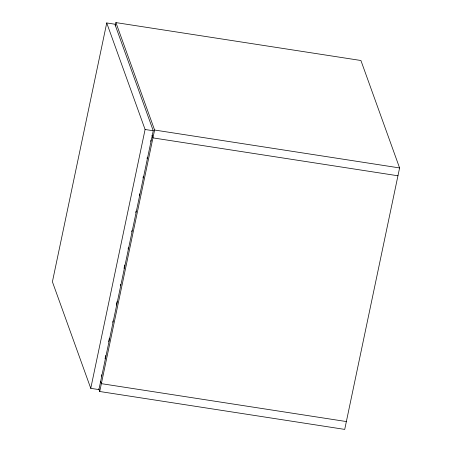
<?xml version="1.0" encoding="UTF-8"?>
<svg xmlns="http://www.w3.org/2000/svg" width="452" height="452" viewBox="0 0 452 452"><rect width="100%" height="100%" fill="white"/><g stroke="black" fill="none" stroke-linecap="round" stroke-linejoin="round"><path stroke-width="0.68" d="M106.734 22.95L52.404 281.799L90.762 388.341L98.926 389.607L153.256 130.758L114.898 24.216L106.734 22.95L145.092 129.492L90.762 388.341M115.232 25.866L115.921 22.6L360.916 60.5L399.596 167.935L344.718 429.4L99.722 391.5L98.768 388.85M101.417 376.137L101.706 374.759M105.039 358.882L105.762 355.43M108.661 341.622L109.384 338.169M112.717 322.287L113.006 320.909M116.339 305.032L117.068 301.58M120.396 285.698L120.69 284.319M124.023 268.437L124.746 264.985M128.08 249.108L128.368 247.73M131.701 231.848L131.99 230.469M135.758 212.519L136.046 211.135M139.38 195.258L139.668 193.88M143.001 177.998L143.29 176.619M147.058 158.669L147.352 157.285M150.68 141.408L150.974 140.03M99.722 391.5L154.601 130.035L115.921 22.6M154.601 130.035L399.596 167.935M145.092 129.492L153.256 130.758M397.952 175.777L152.951 137.883L151.996 135.227M346.362 421.558L101.367 383.658L100.593 381.511"/></g></svg>
